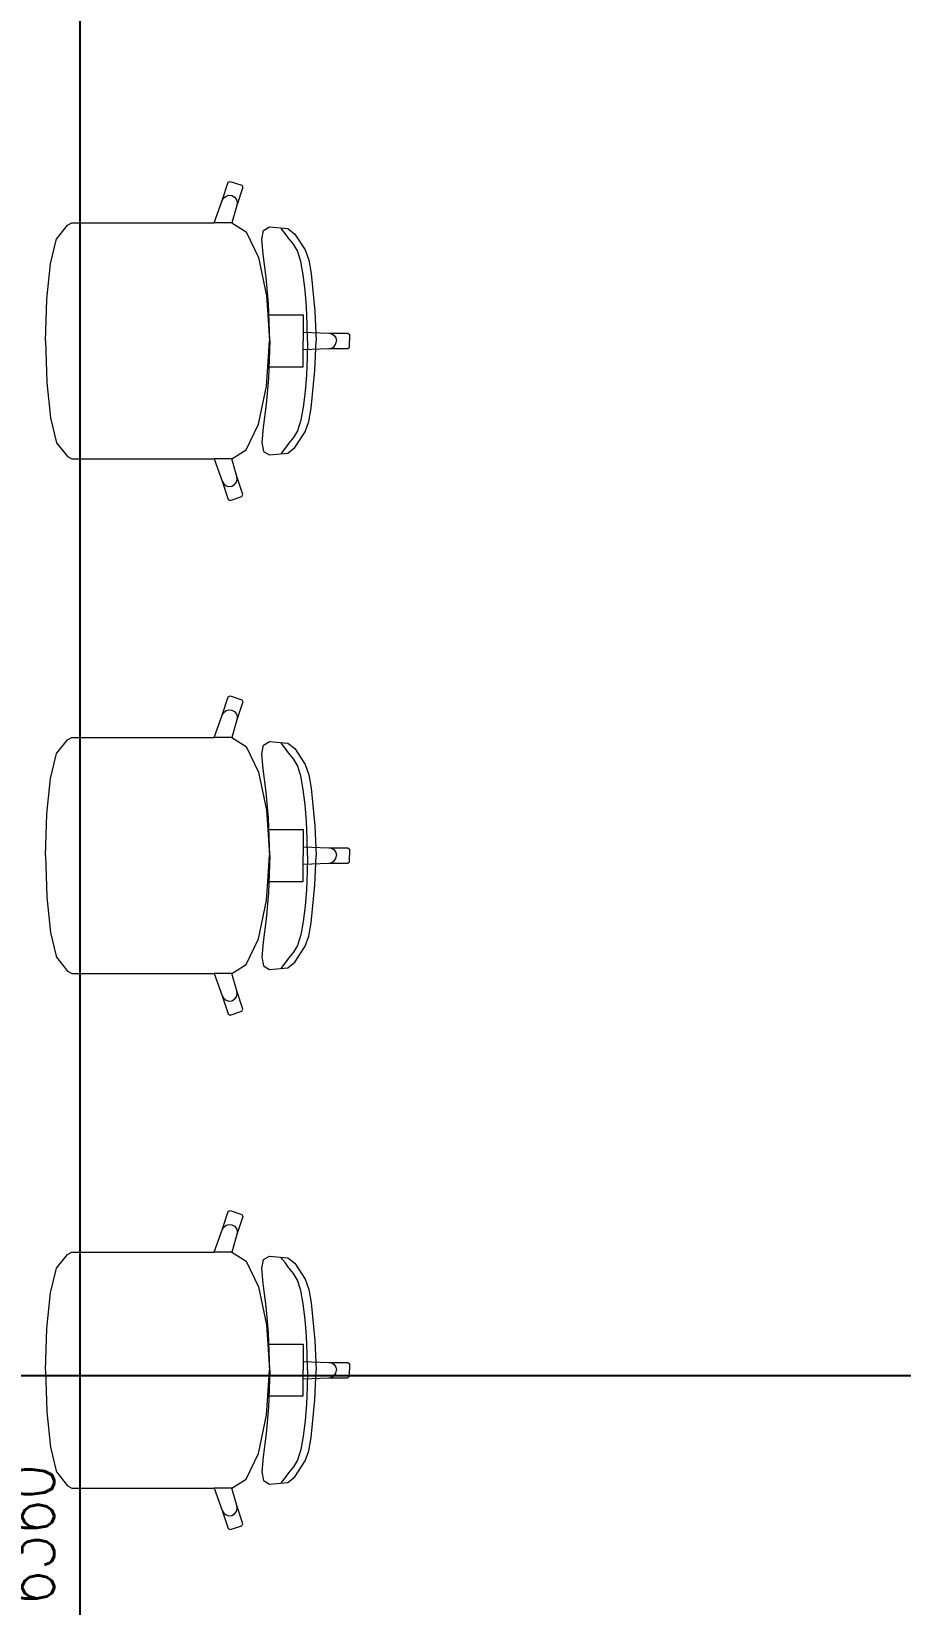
# Model space of a CAD drawing. Header units: millimetres. Extents: x 89194 to 559352, y -753138 to -204019.
# Drawn here: x 345476 to 347164, y -562105 to -559048 of the extents above; entities that cross this region are included whole.
import ezdxf

# ---------------------------------------------------------------- set-up
doc = ezdxf.new("R2010")
doc.units = ezdxf.units.MM
doc.header["$LTSCALE"] = 400
doc.header["$PDMODE"] = 3
doc.layers.add('RG_koty', color=7, linetype='Continuous', lineweight=9)
doc.layers.add('RG_nábytek', color=32, linetype='Continuous', lineweight=9)
doc.styles.add('Koty', font='romans.shx', dxfattribs={"width": 0.8})
doc.dimstyles.new('RG_50_vnitřní', dxfattribs={"dimscale": 50, "dimtxt": 2, "dimasz": 1.6, "dimexe": 1.15, "dimexo": 0, "dimgap": 1, "dimtad": 1, "dimdec": 0, "dimrnd": 5, "dimzin": 0, "dimdsep": 46, "dimtxsty": 'Koty', "dimblk1": 'OBLIQUE', "dimblk2": 'OBLIQUE', "dimsah": 1, "dimcen": 0.09, "dimclrd": 256, "dimclre": 256, "dimclrt": 2, "dimazin": 0, "dimtfac": 1, "dimtdec": 0, "dimtmove": 2, "dimatfit": 3, "dimfxl": 1.15, "dimfxlon": 1, "dimtolj": 1, "dimtzin": 0, "dimarcsym": 0})

# ---------------------------------------------------------------- blocks, each defined once
blk = doc.blocks.new('nabytek_mala_ucebna')
at = {"layer": 'RG_nábytek'}
for p, q in [((477851.9, -443694.1), (477863.3, -443658.7)), ((477863.3, -443658.7), (477867.1, -443656.8)), ((477867.1, -443656.8), (477889.8, -443664.2)), ((477889.8, -443664.2), (477891.8, -443668)), ((477836.2, -443737.5), (477851.9, -443694.1)), ((477851.9, -443694.1), (477854.8, -443689)), ((477854.8, -443689), (477859.3, -443685.3)), ((477859.3, -443685.3), (477865, -443683.7)), ((477865, -443683.7), (477870.8, -443684.4)), ((477870.8, -443684.4), (477875.8, -443687.3)), ((477875.8, -443687.3), (477879.5, -443691.9)), ((477879.5, -443691.9), (477881, -443697.6)), ((477891.8, -443668), (477880.4, -443703.5)), ((477880.4, -443703.5), (477870.7, -443737.6)), ((477881, -443697.6), (477880.4, -443703.5)), ((477530.2, -443768.9), (477551.4, -443742)), ((477551.4, -443742), (477560, -443737.5)), ((477560, -443737.5), (477591, -443737.5)), ((477591, -443737.5), (477627.1, -443737.5)), ((477627.1, -443737.5), (477836.2, -443737.5)), ((477870.5, -443737.5), (477836.2, -443737.5)), ((477870.5, -443737.5), (477870.7, -443737.6)), ((477870.7, -443737.6), (477898.5, -443755)), ((477898.5, -443755), (477922.3, -443804.7)), ((477929, -443769.3), (477932.1, -443752.1)), ((477932.1, -443752.1), (477943.6, -443745.4)), ((477943.6, -443745.4), (477979.7, -443748.7)), ((477969.2, -443751.8), (477966.5, -443748)), ((477974.3, -443758), (477969.2, -443751.8)), ((477979.7, -443748.7), (477992.9, -443759.2)), ((477518.7, -443816.9), (477529.4, -443771)), ((477529.4, -443771), (477530.2, -443768.9)), ((477931.6, -443798.2), (477929, -443769.3)), ((477980.5, -443767.1), (477974.3, -443758)), ((477990.5, -443778.8), (477980.5, -443767.1)), ((477998.2, -443792), (477990.5, -443778.8)), ((477992.9, -443759.2), (478013, -443790.2)), ((477511.5, -443885.7), (477518.7, -443816.9)), ((477922.3, -443804.7), (477938.2, -443879)), ((477937.5, -443843.5), (477931.6, -443798.2)), ((478004.5, -443812.3), (477998.2, -443792)), ((478009.4, -443838.3), (478004.5, -443812.3)), ((478013, -443790.2), (478020.2, -443810.2)), ((478020.2, -443810.2), (478025, -443836.1)), ((477942.1, -443894.5), (477937.5, -443843.5)), ((478013.1, -443868.2), (478009.4, -443838.3)), ((478025, -443836.1), (478032, -443909.3)), ((478015.7, -443900.7), (478013.1, -443868.2)), ((477509, -443966.8), (477511.4, -443886.7)), ((477511.4, -443886.7), (477511.5, -443885.7)), ((477938.2, -443879), (477940.6, -443916.5)), ((477944.4, -443966.8), (477942.1, -443894.5)), ((478017.1, -443934.1), (478015.7, -443900.7)), ((477940.6, -443916.5), (477943.8, -443966.8)), ((477940.6, -443916.5), (477979.3, -443916.5)), ((477979.3, -443916.5), (478009.2, -443916.5)), ((478009.2, -443916.5), (478009.2, -443949.9)), ((478017.6, -443966.8), (478017.1, -443934.1)), ((478032, -443909.3), (478034.2, -443966.8)), ((477509, -443966.8), (477511.4, -444046.8)), ((477940.6, -444017.1), (477943.8, -443966.8)), ((477944.4, -443966.8), (477942.1, -444039.1)), ((478009.2, -443949.9), (478009.2, -443966.8)), ((478009.2, -443949.9), (478059.1, -443951.7)), ((478009.2, -443983.7), (478009.2, -443966.8)), ((478017.6, -443966.8), (478017.1, -443999.5)), ((478032, -444024.3), (478034.2, -443966.8)), ((478059.1, -443951.7), (478064.8, -443952.8)), ((478059.1, -443951.7), (478096, -443951.7)), ((478064.8, -443952.8), (478069.6, -443956.1)), ((478069.6, -443956.1), (478072.9, -443961)), ((478072.9, -443961), (478074, -443966.8)), ((478072.9, -443972.6), (478074, -443966.8)), ((478096, -443951.7), (478099, -443954.7)), ((478099, -443954.7), (478099, -443966.8)), ((478099, -443978.9), (478099, -443966.8)), ((478009.2, -443983.7), (478059.1, -443981.9)), ((478009.2, -444017.1), (478009.2, -443983.7)), ((478017.1, -443999.5), (478015.7, -444032.9)), ((478059.1, -443981.9), (478064.8, -443980.7)), ((478059.1, -443981.9), (478096, -443981.9)), ((478064.8, -443980.7), (478069.6, -443977.5)), ((478069.6, -443977.5), (478072.9, -443972.6)), ((478096, -443981.9), (478099, -443978.9)), ((477938.2, -444054.5), (477940.6, -444017.1)), ((477940.6, -444017.1), (477979.3, -444017.1)), ((477979.3, -444017.1), (478009.2, -444017.1)), ((478025, -444097.5), (478032, -444024.3)), ((477511.4, -444046.8), (477511.5, -444047.9)), ((477511.5, -444047.9), (477518.7, -444116.6)), ((477922.3, -444128.9), (477938.2, -444054.5)), ((477942.1, -444039.1), (477937.5, -444090)), ((478015.7, -444032.9), (478013.1, -444065.3)), ((477937.5, -444090), (477931.6, -444135.3)), ((478013.1, -444065.3), (478009.4, -444095.3)), ((477518.7, -444116.6), (477529.4, -444162.6)), ((478004.5, -444121.2), (477998.2, -444141.6)), ((478009.4, -444095.3), (478004.5, -444121.2)), ((478020.2, -444123.4), (478025, -444097.5)), ((477898.5, -444178.6), (477922.3, -444128.9)), ((477931.6, -444135.3), (477929, -444164.2)), ((477998.2, -444141.6), (477990.5, -444154.8)), ((477992.9, -444174.3), (478013, -444143.3)), ((478013, -444143.3), (478020.2, -444123.4)), ((477529.4, -444162.6), (477530.2, -444164.7)), ((477530.2, -444164.7), (477551.4, -444191.5)), ((477870.7, -444195.9), (477898.5, -444178.6)), ((477929, -444164.2), (477932.1, -444181.5)), ((477932.1, -444181.5), (477943.6, -444188.2)), ((477969.2, -444181.8), (477966.5, -444185.5)), ((477974.3, -444175.5), (477969.2, -444181.8)), ((477980.5, -444166.5), (477974.3, -444175.5)), ((477979.7, -444184.9), (477992.9, -444174.3)), ((477990.5, -444154.8), (477980.5, -444166.5)), ((477551.4, -444191.5), (477560, -444196)), ((477560, -444196), (477591, -444196)), ((477591, -444196), (477627.1, -444196)), ((477627.1, -444196), (477836.2, -444196)), ((477870.5, -444196), (477836.2, -444196)), ((477836.2, -444196), (477851.9, -444239.4)), ((477870.5, -444196), (477870.7, -444195.9)), ((477880.4, -444230.1), (477870.7, -444195.9)), ((477943.6, -444188.2), (477979.7, -444184.9)), ((477851.9, -444239.4), (477854.8, -444244.6)), ((477851.9, -444239.4), (477863.3, -444274.8)), ((477854.8, -444244.6), (477859.3, -444248.2)), ((477875.8, -444246.2), (477879.5, -444241.6)), ((477879.5, -444241.6), (477881, -444235.9)), ((477881, -444235.9), (477880.4, -444230.1)), ((477891.8, -444265.5), (477880.4, -444230.1)), ((477859.3, -444248.2), (477865, -444249.8)), ((477863.3, -444274.8), (477867.1, -444276.8)), ((477865, -444249.8), (477870.8, -444249.1)), ((477867.1, -444276.8), (477889.8, -444269.3)), ((477870.8, -444249.1), (477875.8, -444246.2)), ((477889.8, -444269.3), (477891.8, -444265.5)), ((477851.9, -444694.1), (477863.3, -444658.7)), ((477863.3, -444658.7), (477867.1, -444656.8)), ((477867.1, -444656.8), (477889.8, -444664.2)), ((477891.8, -444668), (477880.4, -444703.5)), ((477889.8, -444664.2), (477891.8, -444668)), ((477836.2, -444737.5), (477851.9, -444694.1)), ((477851.9, -444694.1), (477854.8, -444689)), ((477854.8, -444689), (477859.3, -444685.3)), ((477859.3, -444685.3), (477865, -444683.7)), ((477865, -444683.7), (477870.8, -444684.4)), ((477880.4, -444703.5), (477870.7, -444737.6)), ((477870.8, -444684.4), (477875.8, -444687.3)), ((477875.8, -444687.3), (477879.5, -444691.9)), ((477879.5, -444691.9), (477881, -444697.6)), ((477881, -444697.6), (477880.4, -444703.5)), ((477530.2, -444768.9), (477551.4, -444742)), ((477551.4, -444742), (477560, -444737.5)), ((477560, -444737.5), (477591, -444737.5)), ((477591, -444737.5), (477627.1, -444737.5)), ((477627.1, -444737.5), (477836.2, -444737.5)), ((477870.5, -444737.5), (477836.2, -444737.5)), ((477870.5, -444737.5), (477870.7, -444737.6)), ((477870.7, -444737.6), (477898.5, -444755)), ((477898.5, -444755), (477922.3, -444804.7)), ((477929, -444769.3), (477932.1, -444752.1)), ((477932.1, -444752.1), (477943.6, -444745.4)), ((477943.6, -444745.4), (477979.7, -444748.7)), ((477969.2, -444751.8), (477966.5, -444748)), ((477974.3, -444758), (477969.2, -444751.8)), ((477980.5, -444767.1), (477974.3, -444758)), ((477979.7, -444748.7), (477992.9, -444759.2)), ((477992.9, -444759.2), (478013, -444790.2)), ((477518.7, -444816.9), (477529.4, -444771)), ((477529.4, -444771), (477530.2, -444768.9)), ((477931.6, -444798.2), (477929, -444769.3)), ((477990.5, -444778.8), (477980.5, -444767.1)), ((477998.2, -444792), (477990.5, -444778.8)), ((478004.5, -444812.3), (477998.2, -444792)), ((478013, -444790.2), (478020.2, -444810.2)), ((477511.5, -444885.7), (477518.7, -444816.9)), ((477922.3, -444804.7), (477938.2, -444879)), ((477937.5, -444843.5), (477931.6, -444798.2)), ((478009.4, -444838.3), (478004.5, -444812.3)), ((478020.2, -444810.2), (478025, -444836.1)), ((477942.1, -444894.5), (477937.5, -444843.5)), ((478013.1, -444868.2), (478009.4, -444838.3)), ((478025, -444836.1), (478032, -444909.3)), ((477509, -444966.8), (477511.4, -444886.7)), ((477511.4, -444886.7), (477511.5, -444885.7)), ((477938.2, -444879), (477940.6, -444916.5)), ((478015.7, -444900.7), (478013.1, -444868.2)), ((477940.6, -444916.5), (477943.8, -444966.8)), ((477940.6, -444916.5), (477979.3, -444916.5)), ((477944.4, -444966.8), (477942.1, -444894.5)), ((477979.3, -444916.5), (478009.2, -444916.5)), ((478009.2, -444916.5), (478009.2, -444949.9)), ((478017.1, -444934.1), (478015.7, -444900.7)), ((478032, -444909.3), (478034.2, -444966.8)), ((478017.6, -444966.8), (478017.1, -444934.1)), ((477509, -444966.8), (477511.4, -445046.8)), ((477940.6, -445017.1), (477943.8, -444966.8)), ((477944.4, -444966.8), (477942.1, -445039.1)), ((478009.2, -444949.9), (478009.2, -444966.8)), ((478009.2, -444949.9), (478059.1, -444951.7)), ((478009.2, -444983.7), (478009.2, -444966.8)), ((478017.6, -444966.8), (478017.1, -444999.5)), ((478032, -445024.3), (478034.2, -444966.8)), ((478059.1, -444951.7), (478064.8, -444952.8)), ((478059.1, -444951.7), (478096, -444951.7)), ((478064.8, -444952.8), (478069.6, -444956.1)), ((478064.8, -444980.7), (478069.6, -444977.5)), ((478069.6, -444956.1), (478072.9, -444961)), ((478069.6, -444977.5), (478072.9, -444972.6)), ((478072.9, -444961), (478074, -444966.8)), ((478072.9, -444972.6), (478074, -444966.8)), ((478096, -444951.7), (478099, -444954.7)), ((478099, -444954.7), (478099, -444966.8)), ((478099, -444978.9), (478099, -444966.8)), ((478009.2, -444983.7), (478059.1, -444981.9)), ((478009.2, -445017.1), (478009.2, -444983.7)), ((478017.1, -444999.5), (478015.7, -445032.9)), ((478059.1, -444981.9), (478064.8, -444980.7)), ((478059.1, -444981.9), (478096, -444981.9)), ((478096, -444981.9), (478099, -444978.9)), ((477942.1, -445039.1), (477937.5, -445090)), ((477938.2, -445054.5), (477940.6, -445017.1)), ((477940.6, -445017.1), (477979.3, -445017.1)), ((477979.3, -445017.1), (478009.2, -445017.1)), ((478015.7, -445032.9), (478013.1, -445065.3)), ((478025, -445097.5), (478032, -445024.3)), ((477511.4, -445046.8), (477511.5, -445047.9)), ((477511.5, -445047.9), (477518.7, -445116.6)), ((477922.3, -445128.9), (477938.2, -445054.5)), ((478013.1, -445065.3), (478009.4, -445095.3)), ((477937.5, -445090), (477931.6, -445135.3)), ((478009.4, -445095.3), (478004.5, -445121.2)), ((478020.2, -445123.4), (478025, -445097.5)), ((477518.7, -445116.6), (477529.4, -445162.6)), ((477898.5, -445178.6), (477922.3, -445128.9)), ((478004.5, -445121.2), (477998.2, -445141.6)), ((478013, -445143.3), (478020.2, -445123.4)), ((477931.6, -445135.3), (477929, -445164.2)), ((477990.5, -445154.8), (477980.5, -445166.5)), ((477998.2, -445141.6), (477990.5, -445154.8)), ((477992.9, -445174.3), (478013, -445143.3)), ((477529.4, -445162.6), (477530.2, -445164.7)), ((477530.2, -445164.7), (477551.4, -445191.5)), ((477551.4, -445191.5), (477560, -445196)), ((477870.7, -445195.9), (477898.5, -445178.6)), ((477929, -445164.2), (477932.1, -445181.5)), ((477932.1, -445181.5), (477943.6, -445188.2)), ((477943.6, -445188.2), (477979.7, -445184.9)), ((477969.2, -445181.8), (477966.5, -445185.5)), ((477974.3, -445175.5), (477969.2, -445181.8)), ((477980.5, -445166.5), (477974.3, -445175.5)), ((477979.7, -445184.9), (477992.9, -445174.3)), ((477560, -445196), (477591, -445196)), ((477591, -445196), (477627.1, -445196)), ((477627.1, -445196), (477836.2, -445196)), ((477870.5, -445196), (477836.2, -445196)), ((477836.2, -445196), (477851.9, -445239.4)), ((477870.5, -445196), (477870.7, -445195.9)), ((477880.4, -445230.1), (477870.7, -445195.9)), ((477851.9, -445239.4), (477854.8, -445244.6)), ((477851.9, -445239.4), (477863.3, -445274.8)), ((477854.8, -445244.6), (477859.3, -445248.2)), ((477859.3, -445248.2), (477865, -445249.8)), ((477865, -445249.8), (477870.8, -445249.1)), ((477870.8, -445249.1), (477875.8, -445246.2)), ((477875.8, -445246.2), (477879.5, -445241.6)), ((477879.5, -445241.6), (477881, -445235.9)), ((477881, -445235.9), (477880.4, -445230.1)), ((477891.8, -445265.5), (477880.4, -445230.1)), ((477863.3, -445274.8), (477867.1, -445276.8)), ((477867.1, -445276.8), (477889.8, -445269.3)), ((477889.8, -445269.3), (477891.8, -445265.5)), ((477851.9, -445694.1), (477863.3, -445658.7)), ((477863.3, -445658.7), (477867.1, -445656.8)), ((477867.1, -445656.8), (477889.8, -445664.2)), ((477891.8, -445668), (477880.4, -445703.5)), ((477889.8, -445664.2), (477891.8, -445668)), ((477836.2, -445737.5), (477851.9, -445694.1)), ((477851.9, -445694.1), (477854.8, -445689)), ((477854.8, -445689), (477859.3, -445685.3)), ((477859.3, -445685.3), (477865, -445683.7)), ((477865, -445683.7), (477870.8, -445684.4)), ((477880.4, -445703.5), (477870.7, -445737.6)), ((477870.8, -445684.4), (477875.8, -445687.3)), ((477875.8, -445687.3), (477879.5, -445691.9)), ((477879.5, -445691.9), (477881, -445697.6)), ((477881, -445697.6), (477880.4, -445703.5)), ((477530.2, -445768.9), (477551.4, -445742)), ((477551.4, -445742), (477560, -445737.5)), ((477560, -445737.5), (477591, -445737.5)), ((477591, -445737.5), (477627.1, -445737.5)), ((477627.1, -445737.5), (477836.2, -445737.5)), ((477870.5, -445737.5), (477836.2, -445737.5)), ((477870.5, -445737.5), (477870.7, -445737.6)), ((477870.7, -445737.6), (477898.5, -445755)), ((477518.7, -445816.9), (477529.4, -445771)), ((477529.4, -445771), (477530.2, -445768.9)), ((477898.5, -445755), (477922.3, -445804.7)), ((477929, -445769.3), (477932.1, -445752.1)), ((477931.6, -445798.2), (477929, -445769.3)), ((477932.1, -445752.1), (477943.6, -445745.4)), ((477943.6, -445745.4), (477979.7, -445748.7)), ((477969.2, -445751.8), (477966.5, -445748)), ((477974.3, -445758), (477969.2, -445751.8)), ((477980.5, -445767.1), (477974.3, -445758)), ((477979.7, -445748.7), (477992.9, -445759.2)), ((477990.5, -445778.8), (477980.5, -445767.1)), ((477992.9, -445759.2), (478013, -445790.2)), ((477937.5, -445843.5), (477931.6, -445798.2)), ((477998.2, -445792), (477990.5, -445778.8)), ((478004.5, -445812.3), (477998.2, -445792)), ((478013, -445790.2), (478020.2, -445810.2)), ((477511.5, -445885.7), (477518.7, -445816.9)), ((477922.3, -445804.7), (477938.2, -445879)), ((478009.4, -445838.3), (478004.5, -445812.3)), ((478020.2, -445810.2), (478025, -445836.1)), ((477942.1, -445894.5), (477937.5, -445843.5)), ((478013.1, -445868.2), (478009.4, -445838.3)), ((478025, -445836.1), (478032, -445909.3)), ((477509, -445966.8), (477511.4, -445886.7)), ((477511.4, -445886.7), (477511.5, -445885.7)), ((477938.2, -445879), (477940.6, -445916.5)), ((477944.4, -445966.8), (477942.1, -445894.5)), ((478015.7, -445900.7), (478013.1, -445868.2)), ((477940.6, -445916.5), (477943.8, -445966.8)), ((477940.6, -445916.5), (477979.3, -445916.5)), ((477979.3, -445916.5), (478009.2, -445916.5)), ((478009.2, -445916.5), (478009.2, -445949.9)), ((478017.1, -445934.1), (478015.7, -445900.7)), ((478032, -445909.3), (478034.2, -445966.8)), ((478009.2, -445949.9), (478009.2, -445966.8)), ((478009.2, -445949.9), (478059.1, -445951.7)), ((478017.6, -445966.8), (478017.1, -445934.1)), ((478059.1, -445951.7), (478064.8, -445952.8)), ((478059.1, -445951.7), (478096, -445951.7)), ((478064.8, -445952.8), (478069.6, -445956.1)), ((478069.6, -445956.1), (478072.9, -445961)), ((478096, -445951.7), (478099, -445954.7)), ((478099, -445954.7), (478099, -445966.8)), ((477509, -445966.8), (477511.4, -446046.8)), ((477940.6, -446017.1), (477943.8, -445966.8)), ((477944.4, -445966.8), (477942.1, -446039.1)), ((478009.2, -445983.7), (478009.2, -445966.8)), ((478009.2, -445983.7), (478059.1, -445981.9)), ((478009.2, -446017.1), (478009.2, -445983.7)), ((478017.6, -445966.8), (478017.1, -445999.5)), ((478032, -446024.3), (478034.2, -445966.8)), ((478059.1, -445981.9), (478064.8, -445980.7)), ((478059.1, -445981.9), (478096, -445981.9)), ((478064.8, -445980.7), (478069.6, -445977.5)), ((478069.6, -445977.5), (478072.9, -445972.6)), ((478072.9, -445961), (478074, -445966.8)), ((478072.9, -445972.6), (478074, -445966.8)), ((478096, -445981.9), (478099, -445978.9)), ((478099, -445978.9), (478099, -445966.8)), ((477938.2, -446054.5), (477940.6, -446017.1)), ((477940.6, -446017.1), (477979.3, -446017.1)), ((477979.3, -446017.1), (478009.2, -446017.1)), ((478017.1, -445999.5), (478015.7, -446032.9)), ((477511.4, -446046.8), (477511.5, -446047.9)), ((477511.5, -446047.9), (477518.7, -446116.6)), ((477942.1, -446039.1), (477937.5, -446090)), ((478015.7, -446032.9), (478013.1, -446065.3)), ((478025, -446097.5), (478032, -446024.3)), ((477922.3, -446128.9), (477938.2, -446054.5)), ((478013.1, -446065.3), (478009.4, -446095.3)), ((477937.5, -446090), (477931.6, -446135.3)), ((478009.4, -446095.3), (478004.5, -446121.2)), ((478020.2, -446123.4), (478025, -446097.5)), ((477518.7, -446116.6), (477529.4, -446162.6)), ((477898.5, -446178.6), (477922.3, -446128.9)), ((477931.6, -446135.3), (477929, -446164.2)), ((478004.5, -446121.2), (477998.2, -446141.6)), ((478013, -446143.3), (478020.2, -446123.4)), ((477529.4, -446162.6), (477530.2, -446164.7)), ((477530.2, -446164.7), (477551.4, -446191.5)), ((477929, -446164.2), (477932.1, -446181.5)), ((477980.5, -446166.5), (477974.3, -446175.5)), ((477990.5, -446154.8), (477980.5, -446166.5)), ((477998.2, -446141.6), (477990.5, -446154.8)), ((477992.9, -446174.3), (478013, -446143.3)), ((477551.4, -446191.5), (477560, -446196)), ((477560, -446196), (477591, -446196)), ((477591, -446196), (477627.1, -446196)), ((477627.1, -446196), (477836.2, -446196)), ((477870.5, -446196), (477836.2, -446196)), ((477836.2, -446196), (477851.9, -446239.4)), ((477870.5, -446196), (477870.7, -446195.9)), ((477870.7, -446195.9), (477898.5, -446178.6)), ((477880.4, -446230.1), (477870.7, -446195.9)), ((477932.1, -446181.5), (477943.6, -446188.2)), ((477943.6, -446188.2), (477979.7, -446184.9)), ((477969.2, -446181.8), (477966.5, -446185.5)), ((477974.3, -446175.5), (477969.2, -446181.8)), ((477979.7, -446184.9), (477992.9, -446174.3)), ((477881, -446235.9), (477880.4, -446230.1)), ((477891.8, -446265.5), (477880.4, -446230.1)), ((477851.9, -446239.4), (477854.8, -446244.6)), ((477851.9, -446239.4), (477863.3, -446274.8)), ((477854.8, -446244.6), (477859.3, -446248.2)), ((477859.3, -446248.2), (477865, -446249.8)), ((477865, -446249.8), (477870.8, -446249.1)), ((477870.8, -446249.1), (477875.8, -446246.2)), ((477875.8, -446246.2), (477879.5, -446241.6)), ((477879.5, -446241.6), (477881, -446235.9)), ((477863.3, -446274.8), (477867.1, -446276.8)), ((477867.1, -446276.8), (477889.8, -446269.3)), ((477889.8, -446269.3), (477891.8, -446265.5))]:
    blk.add_line(p, q, dxfattribs=at)
blk = doc.blocks.new('_Oblique')
at = {"color": 0, "linetype": 'ByBlock', "lineweight": -2}
blk.add_line((-0.5, -0.5), (0.5, 0.5), dxfattribs=at)
blk = doc.blocks.new('*D423')
at = {"layer": 'Defpoints', "color": 0, "transparency": 16777216}
for p in [(344848.3, -559054), (352298.3, -560243.3), (352298.3, -561659.5)]:
    blk.add_point(p, dxfattribs=at)
at = {"layer": 'RG_koty', "lineweight": -2, "transparency": 16777216}
for p, q in [((344848.3, -561602), (344848.3, -561717)), ((352298.3, -561602), (352298.3, -561717)), ((344848.3, -561659.5), (352298.3, -561659.5))]:
    blk.add_line(p, q, dxfattribs=at)
at = {"layer": 'RG_koty', "lineweight": -2, "transparency": 16777216, "xscale": 80, "yscale": 80, "zscale": 80, "rotation": 180}
blk.add_blockref('_Oblique', (344848.3, -561659.5), dxfattribs=at)
at = {"layer": 'RG_koty', "lineweight": -2, "transparency": 16777216, "xscale": 80, "yscale": 80, "zscale": 80}
blk.add_blockref('_Oblique', (352298.3, -561659.5), dxfattribs=at)
at = {"layer": 'RG_koty', "color": 2, "transparency": 16777216, "insert": (348573.3, -561559.5), "char_height": 100, "attachment_point": 5, "style": 'Koty'}
blk.add_mtext('\\A1;7450', dxfattribs=at)
blk = doc.blocks.new('*D439')
at = {"layer": 'Defpoints', "color": 0, "transparency": 16777216}
for p in [(344848.3, -558788.9), (344848.3, -565149.2), (345569.9, -565149.2)]:
    blk.add_point(p, dxfattribs=at)
at = {"layer": 'RG_koty', "lineweight": -2, "transparency": 16777216}
for p, q in [((345512.4, -558788.9), (345627.4, -558788.9)), ((345569.9, -558788.9), (345569.9, -565149.2)), ((345512.4, -565149.2), (345627.4, -565149.2))]:
    blk.add_line(p, q, dxfattribs=at)
at = {"layer": 'RG_koty', "lineweight": -2, "transparency": 16777216, "xscale": 80, "yscale": 80, "zscale": 80}
for p, rotation in [((345569.9, -558788.9), 90), ((345569.9, -565149.2), 270)]:
    blk.add_blockref('_Oblique', p, dxfattribs=dict(at, rotation=rotation))
at = {"layer": 'RG_koty', "color": 2, "transparency": 16777216, "insert": (345469.9, -561969.1), "char_height": 100, "attachment_point": 5, "rotation": 90, "style": 'Koty'}
blk.add_mtext('\\A1;6360', dxfattribs=at)
blk = doc.blocks.new('*D449')
at = {"layer": 'Defpoints', "color": 0, "transparency": 16777216}
for p in [(344848.3, -557620.5), (352298.3, -560241.8), (352186.3, -560559.7)]:
    blk.add_point(p, dxfattribs=at)
at = {"layer": 'RG_koty', "lineweight": -2, "transparency": 16777216}
for p, q in [((344756.6, -557880.8), (344718.4, -557989.3)), ((344737.5, -557935.1), (352186.3, -560559.7)), ((352205.4, -560505.5), (352167.2, -560613.9))]:
    blk.add_line(p, q, dxfattribs=at)
at = {"layer": 'RG_koty', "lineweight": -2, "transparency": 16777216, "xscale": 80, "yscale": 80, "zscale": 80}
for p, rotation in [((344737.5, -557935.1), 160.5898273150798), ((352186.3, -560559.7), 340.5898273150798)]:
    blk.add_blockref('_Oblique', p, dxfattribs=dict(at, rotation=rotation))
at = {"layer": 'RG_koty', "color": 2, "transparency": 16777216, "insert": (348495.1, -559153.1), "char_height": 100, "attachment_point": 5, "rotation": 340.5898, "style": 'Koty'}
blk.add_mtext('\\A1;7900', dxfattribs=at)

msp = doc.modelspace()

# ---------------------------------------------------------------- block references
at = {"layer": 'RG_nábytek'}
msp.add_blockref('nabytek_mala_ucebna', (-132005.6, -115682.2), dxfattribs=at)

# ---------------------------------------------------------------- dimensions: what is measured, and where the dimension line sits
at = {"layer": 'RG_koty'}
for base, p1, p2, angle, picture, middle in [((352186.3, -560559.7), (344848.3, -557620.5), (352298.3, -560241.8), 160.5898, '*D449', (348495.1, -559153.1)), ((345569.9, -565149.2), (344848.3, -558788.9), (344848.3, -565149.2), 90, '*D439', (345469.9, -561969.1))]:
    dim = msp.add_linear_dim(base=base, p1=p1, p2=p2, angle=angle, dimstyle='RG_50_vnitřní', dxfattribs=at)
    dim.commit()
    dim.dimension.update_dxf_attribs({"geometry": picture, "text_midpoint": middle})
dim = msp.add_linear_dim(base=(352298.3, -561659.5), p1=(344848.3, -559054), p2=(352298.3, -560243.3), dimstyle='RG_50_vnitřní', dxfattribs=at)
dim.commit()
dim.dimension.update_dxf_attribs({"geometry": '*D423', "text_midpoint": (348573.3, -561559.5)})

doc.saveas('drawing.dxf')
